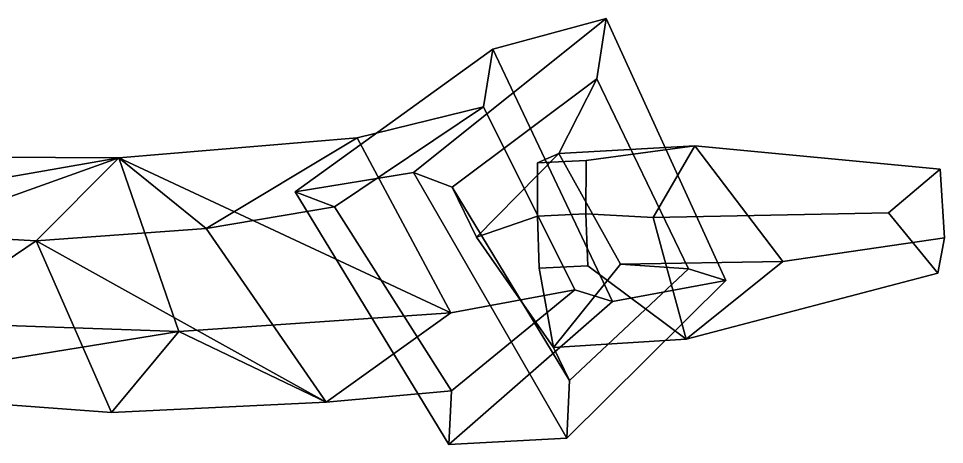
# Model space of a CAD drawing. Extents: x -203 to 349, y -162 to 313.
# Drawn here: x 155.3 to 349.2, y 91.3 to 180.5 of the extents above; entities that cross this region are included whole.
import ezdxf

# ---------------------------------------------------------------- set-up
doc = ezdxf.new("R2010")
doc.units = 0

msp = doc.modelspace()

# ---------------------------------------------------------------- linework, layer by layer
for points in [[(213.19838, 144.224274, 85.431305), (237.968399, 148.247864, 107.05349), (278.31842, 180.47998, 55.493008), (254.587952, 174.080017, 34.389244)], [(237.968399, 148.247864, 107.05349), (246.060272, 145.165649, 98.836258), (276.370819, 167.826172, 60.116821), (278.31842, 180.47998, 55.493008)], [(303.350739, 125.672974, 40.198349), (279.648987, 121.280548, 17.483858), (254.587952, 174.080017, 34.389244), (278.31842, 180.47998, 55.493008)], [(303.350739, 125.672974, 40.198349), (278.31842, 180.47998, 55.493008), (276.370819, 167.826172, 60.116821), (295.592346, 128.063477, 48.188431)], [(213.19838, 144.224274, 85.431305), (254.587952, 174.080017, 34.389244), (252.673965, 162.021698, 38.858734), (221.429733, 141.049469, 77.080269)], [(279.648987, 121.280548, 17.483858), (271.771088, 123.667847, 25.604935), (252.673965, 162.021698, 38.858734), (254.587952, 174.080017, 34.389244)], [(251.163925, 134.68457, 81.849632), (268.45697, 152.236603, 56.65197), (276.370819, 167.826172, 60.116821), (246.060272, 145.165649, 98.836258)], [(281.301361, 129.072205, 43.844406), (295.592346, 128.063477, 48.188431), (276.370819, 167.826172, 60.116821), (268.45697, 152.236603, 56.65197)], [(226.197098, 155.536194, 15.10669), (194.568069, 136.560364, 53.35358), (221.429733, 141.049469, 77.080269), (252.673965, 162.021698, 38.858734)], [(271.771088, 123.667847, 25.604935), (245.792007, 118.874023, 0.975771), (226.197098, 155.536194, 15.10669), (252.673965, 162.021698, 38.858734)], [(194.568069, 136.560364, 53.35358), (226.197098, 155.536194, 15.10669), (176.307739, 151.319397, -2.69366)], [(245.792007, 118.874023, 0.975771), (176.307739, 151.319397, -2.69366), (226.197098, 155.536194, 15.10669)], [(274.137543, 150.743652, 128.598358), (296.887848, 153.848328, 73.978653), (268.45697, 152.236603, 56.65197), (263.947418, 150.286896, 120.635033)], [(315.352997, 129.647095, 54.159355), (281.301361, 129.072205, 43.844406), (268.45697, 152.236603, 56.65197), (296.887848, 153.848328, 73.978653)], [(274.064392, 139.571716, 130.71312), (288.173981, 138.820435, 112.06971), (296.887848, 153.848328, 73.978653), (274.137543, 150.743652, 128.598358)], [(337.411316, 139.838623, 136.061676), (348.260193, 148.949463, 119.888054), (296.887848, 153.848328, 73.978653), (288.173981, 138.820435, 112.06971)], [(349.158691, 134.567017, 103.520607), (315.352997, 129.647095, 54.159355), (296.887848, 153.848328, 73.978653), (348.260193, 148.949463, 119.888054)], [(96.812485, 137.434265, 24.232393), (176.307739, 151.319397, -2.69366), (70.341194, 151.860657, -18.760784)], [(84.793365, 118.584839, -47.57774), (70.341194, 151.860657, -18.760784), (176.307739, 151.319397, -2.69366)], [(84.793365, 118.584839, -47.57774), (176.307739, 151.319397, -2.69366), (188.883926, 114.962555, -19.965195)], [(96.812485, 137.434265, 24.232393), (159.037262, 133.940521, 41.910332), (176.307739, 151.319397, -2.69366)], [(194.568069, 136.560364, 53.35358), (176.307739, 151.319397, -2.69366), (159.037262, 133.940521, 41.910332)], [(245.792007, 118.874023, 0.975771), (188.883926, 114.962555, -19.965195), (176.307739, 151.319397, -2.69366)], [(263.936401, 139.099976, 122.641472), (263.947418, 150.286896, 120.635033), (268.45697, 152.236603, 56.65197), (251.163925, 134.68457, 81.849632)], [(274.064392, 139.571716, 130.71312), (274.137543, 150.743652, 128.598358), (263.947418, 150.286896, 120.635033), (263.936401, 139.099976, 122.641472)], [(245.40181, 91.32547, 60.755093), (270.065796, 92.637421, 84.36911), (237.968399, 148.247864, 107.05349), (213.19838, 144.224274, 85.431305)], [(270.065796, 92.637421, 84.36911), (270.648865, 104.738159, 81.342903), (246.060272, 145.165649, 98.836258), (237.968399, 148.247864, 107.05349)], [(347.733398, 127.196747, 125.677933), (349.158691, 134.567017, 103.520607), (348.260193, 148.949463, 119.888054), (337.411316, 139.838623, 136.061676)], [(245.40181, 91.32547, 60.755093), (213.19838, 144.224274, 85.431305), (221.429733, 141.049469, 77.080269), (245.931763, 102.53212, 57.963448)], [(267.279846, 111.651733, 65.013519), (251.163925, 134.68457, 81.849632), (246.060272, 145.165649, 98.836258), (270.648865, 104.738159, 81.342903)], [(194.568069, 136.560364, 53.35358), (219.687439, 100.189789, 33.139359), (245.931763, 102.53212, 57.963448), (221.429733, 141.049469, 77.080269)], [(274.507935, 128.697571, 132.195236), (274.064392, 139.571716, 130.71312), (263.936401, 139.099976, 122.641472), (264.29364, 128.238098, 124.198608)], [(274.507935, 128.697571, 132.195236), (295.09256, 113.39975, 83.282646), (288.173981, 138.820435, 112.06971), (274.064392, 139.571716, 130.71312)], [(347.733398, 127.196747, 125.677933), (337.411316, 139.838623, 136.061676), (288.173981, 138.820435, 112.06971), (295.09256, 113.39975, 83.282646)], [(264.29364, 128.238098, 124.198608), (263.936401, 139.099976, 122.641472), (251.163925, 134.68457, 81.849632), (267.279846, 111.651733, 65.013519)], [(112.664429, 102.613724, -14.076558), (159.037262, 133.940521, 41.910332), (96.812485, 137.434265, 24.232393)], [(219.687439, 100.189789, 33.139359), (194.568069, 136.560364, 53.35358), (159.037262, 133.940521, 41.910332)], [(174.744049, 98.00238, 17.401112), (159.037262, 133.940521, 41.910332), (112.664429, 102.613724, -14.076558)], [(219.687439, 100.189789, 33.139359), (159.037262, 133.940521, 41.910332), (174.744049, 98.00238, 17.401112)], [(347.733398, 127.196747, 125.677933), (295.09256, 113.39975, 83.282646), (315.352997, 129.647095, 54.159355), (349.158691, 134.567017, 103.520607)], [(274.507935, 128.697571, 132.195236), (264.29364, 128.238098, 124.198608), (267.279846, 111.651733, 65.013519), (295.09256, 113.39975, 83.282646)], [(295.09256, 113.39975, 83.282646), (267.279846, 111.651733, 65.013519), (281.301361, 129.072205, 43.844406), (315.352997, 129.647095, 54.159355)], [(267.279846, 111.651733, 65.013519), (270.648865, 104.738159, 81.342903), (295.592346, 128.063477, 48.188431), (281.301361, 129.072205, 43.844406)], [(270.065796, 92.637421, 84.36911), (303.350739, 125.672974, 40.198349), (295.592346, 128.063477, 48.188431), (270.648865, 104.738159, 81.342903)], [(245.40181, 91.32547, 60.755093), (279.648987, 121.280548, 17.483858), (303.350739, 125.672974, 40.198349), (270.065796, 92.637421, 84.36911)], [(219.687439, 100.189789, 33.139359), (245.792007, 118.874023, 0.975771), (271.771088, 123.667847, 25.604935), (245.931763, 102.53212, 57.963448)], [(245.40181, 91.32547, 60.755093), (245.931763, 102.53212, 57.963448), (271.771088, 123.667847, 25.604935), (279.648987, 121.280548, 17.483858)], [(112.664429, 102.613724, -14.076558), (84.793365, 118.584839, -47.57774), (188.883926, 114.962555, -19.965195)], [(219.687439, 100.189789, 33.139359), (188.883926, 114.962555, -19.965195), (245.792007, 118.874023, 0.975771)], [(174.744049, 98.00238, 17.401112), (112.664429, 102.613724, -14.076558), (188.883926, 114.962555, -19.965195)], [(219.687439, 100.189789, 33.139359), (174.744049, 98.00238, 17.401112), (188.883926, 114.962555, -19.965195)]]:
    msp.add_3dface(points)

doc.saveas('drawing.dxf')
